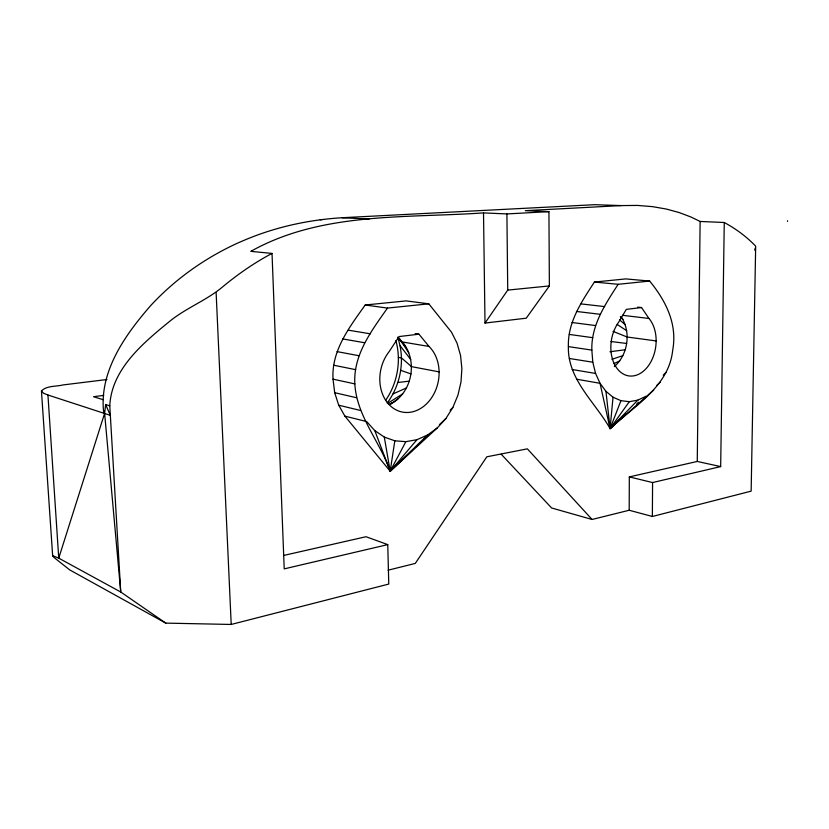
<?xml version="1.0" encoding="UTF-8"?>
<svg xmlns="http://www.w3.org/2000/svg" width="829" height="829" viewBox="0 0 829 829"><rect width="100%" height="100%" fill="white"/><g stroke="black" fill="none" stroke-linecap="round" stroke-linejoin="round"><path stroke-width="1.24" d="M724.266 222.504C735.841 228.742 746.566 236.669 755.675 246.161L751.147 491.141L652.361 516.477L629.19 510.249L629.315 476.903L697.262 461.452L720.67 466.592L724.266 222.504L700.122 221.457L690.899 216.98L679.138 212.545L666.35 209.053L652.485 206.639L637.491 205.426L621.315 205.582L525.296 210.68L548.933 211.644L549.368 285.943L526.228 318.201L485.006 323.061L483.514 212.898C405.713 218.296 321.528 211.696 250.814 251.353L272.026 253.415L284.212 568.881L387.754 544.612L388.77 584.062L231.208 624.455L165.79 623.118L69.677 569.875L54.828 558.135A33.73 1.886 35.1 0 1 52.662 555.958L41.45 391.019C46.528 385.475 56.144 386.708 63.045 384.936L106.941 379.516M652.361 516.477L652.578 482.551L720.67 466.592M697.262 461.452L700.122 221.457M787.54 221.395L787.55 220.752M165.79 623.118L120.744 592.01L109.78 405.837C111.438 369.693 142.391 343.62 168.38 322.398C184.722 308.585 205.405 300.989 221.757 287.601C237.332 274.575 254.068 262.917 272.026 253.415M333.03 379.164C331.299 350.522 349.6 327.051 365.195 304.999L406.179 300.896L428.8 303.828L451.536 332.222L457.069 343.216L460.561 355.517L461.877 368.625L460.997 382.003L457.95 395.122L452.862 407.464L445.919 418.51L437.391 427.826L390.179 471.224L344.895 416.127L338.719 405.205L334.688 392.697L333.03 379.164L354.833 383.889C356.615 416.096 379.972 441.567 390.179 471.224L412.479 450.137M354.833 383.889C353.144 354.688 371.641 330.667 387.464 308.087L428.8 303.828M387.205 403.039C400.811 384.677 405.36 359.537 397.796 337.838M390.459 404.169C412.158 392.77 418.096 361.454 402.884 342.491M568.383 346.605C567.575 322.232 581.689 301.549 594.414 282.057L625.833 278.907L649.667 281.062C665.925 300.937 677.552 324.025 672.692 350.211C668.941 386.635 634.185 406.013 610.082 428.593C595.17 402.231 567.461 379.371 568.383 346.605L591.844 350.107L592.797 362.211L595.574 373.444L600.03 383.299L610.082 428.593L653.666 390.117M591.844 350.107C591.087 325.32 605.284 304.222 618.154 284.306L649.667 281.062M614.32 366.563C628.092 354.781 631.366 331.797 621.118 316.771M626.216 413.671L610.082 428.593L613.025 397.205L605.947 391.329L600.03 383.299L576.632 379.216M109.78 405.837L105.646 404.542L104.62 413.329L58.745 558.155L120.744 592.01L104.62 413.329A29.419 5.119 -3.4 0 1 104.185 410.946M437.391 427.826L427.609 434.987L390.179 471.224L394.822 440.81L384.304 437.08L374.781 430.593L366.719 421.598L344.895 416.127M754.691 250.161L755.188 248.161M605.947 391.329L610.082 428.593L620.942 400.687L629.325 401.671L637.812 400.148L646.04 396.231M52.476 555.596L58.745 558.155L47.937 395.008L43.543 393.226L41.45 391.019M374.781 430.593L390.179 471.224L405.868 441.67L416.956 439.691L427.609 434.987M485.006 323.061L507.731 290.098L506.902 213.934L483.514 212.898M617.294 421.35L610.082 428.593L629.325 401.671M384.304 437.08L390.179 471.224L416.956 439.691M610.082 428.593L637.812 400.148M390.179 471.224L399.132 462.116M450.178 410.189L452.862 407.464M663.231 375.195L665.925 372.48M416.189 446.624L419.909 443.111M423.619 439.598L428.272 435.204M439.411 424.655L445.919 418.51M636.662 404.024L638.558 402.262M656.589 385.589L660.381 382.086M390.749 403.961L397.92 398.915M387.63 403.371L402.666 393.889M614.071 363.558L619.771 360.895M393.133 393.868L406.542 387.889M388.956 404.21L392.49 402.739M611.937 359.278L622.859 355.662M388.107 570.186L415.267 563.43L486.83 456.8L527.358 448.841L592.082 519.472L629.19 510.249M283.518 555.482L366.024 536.726L387.754 544.612M621.315 205.582L594.652 204.69L344.449 217.602C308.709 219.519 273.249 227.353 240.483 241.871L238.711 242.617C205.613 257.539 175.406 278.876 150.733 305.549L149.976 306.398C124.899 335.32 99.273 371.454 103.604 411.785M103.729 395.371L93.511 396.708L103.138 399.682M609.937 351.745L625.18 349.776M418.956 334.18L399.018 336.564L389.215 351.527A36.818 29.336 -78.7 0 0 388.469 403.941A36.818 29.336 -78.7 0 0 431.09 398.511A36.818 29.336 -78.7 0 0 429.028 346.46L418.956 334.18L415.194 333.579M641.532 307.549L626.32 309.372L618.569 322.326A32.207 22.404 -81.6 0 0 616.942 368.294A32.207 22.404 -81.6 0 0 649.511 364.149A32.207 22.404 -81.6 0 0 648.962 318.46L641.532 307.549L637.739 307.124M397.93 382.48L409.371 381.153M507.731 290.098L549.368 285.943M320.201 219.747L322.419 219.55M342.201 217.799L369.257 218.96M506.902 213.934L548.933 211.644M394.822 440.81L405.868 441.67M594.414 282.057L618.154 284.306M581.056 303.911L604.683 306.595M622.413 315.3L648.962 318.46M576.456 311.455L600.041 314.284M611.035 341.517L626.61 343.465M572.01 322.512L595.554 325.559M656.143 340.937L627.118 337.009L613.025 331.351M365.195 304.999L387.464 308.087M569.285 334.419L592.776 337.693M569.368 358.491L592.797 362.211M348.346 330.18L370.408 333.828M572.165 369.527L595.574 373.444M429.028 346.46L401.443 341.817L398.697 337.631M342.522 338.885L364.511 342.729M398.345 357.382L401.537 357.973L411.505 366.636L439.111 371.879M337.04 351.6L358.936 355.724M333.818 365.237L355.662 369.672M334.688 392.697L356.48 397.713M338.719 405.205L360.511 410.479M629.315 476.903L652.578 482.551M592.082 519.472L551.637 507.99L501.244 454.261M47.937 395.008L110.34 415.35L105.646 404.542M400.77 370.356L411.049 373.962M613.025 397.205L620.942 400.687M617.211 324.471L626.651 330.678M619.626 319.921L625.253 324.74M620.31 316.844L622.962 319.434M397.588 337.196L405.588 346.781M400.189 345.828L410.718 359.465M399.578 338.74L408.718 352.75M216.131 292.751L231.208 624.455M395.868 340.615A61.128 50.507 -78.6 0 1 385.537 400.438"/></g></svg>
